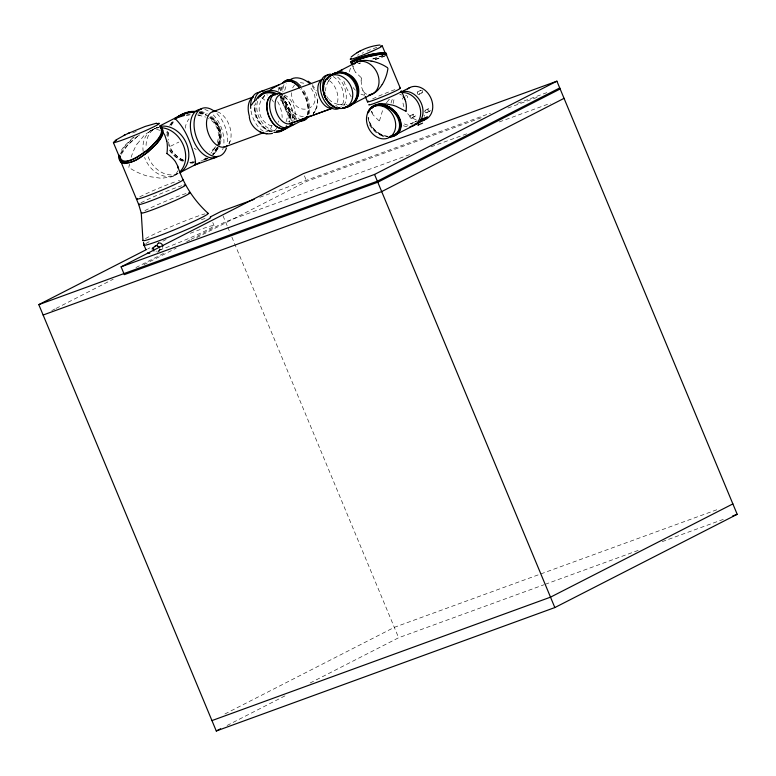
<?xml version="1.0" encoding="UTF-8"?>
<svg xmlns="http://www.w3.org/2000/svg" width="776" height="776" viewBox="0 0 776 776"><rect width="100%" height="100%" fill="white"/><g stroke="black" fill="none" stroke-linecap="round" stroke-linejoin="round"><path stroke-width="0.58" stroke-dasharray="3.88 2.91" d="M291.456 92.742C292.319 120.94 328.83 108.834 309.44 86.301M361.112 80.685L361.713 87.484L364.807 95.351M167.558 136.537L168.499 130.533M280.912 90.792L281.93 85.583M280.456 90.579L280.873 87.145M361.228 78.939L361.354 77.843M168.46 132.327L168.198 140.039M166.859 135.49L167.49 131.813M128.845 167.451L129.175 165.269M159.904 249.319L159.507 250.59M379.454 120.872L383.121 108.621M282.289 86.417L281.892 91.723M308.033 114.237L308.431 108.931L307.005 101.084A20.05 9.748 65.5 0 0 303.959 93.751L301.796 90.181M309.459 113.509L309.847 108.203L308.431 100.356A20.05 9.748 65.5 0 0 305.375 93.023L303.212 89.453M284.714 90.356L286.78 83.682M166.801 132.88L167.247 131.173M218.395 144.743L219.482 139.593L219.472 134.52A23.94 23.057 55.1 0 0 214.03 121.512L210.393 117.884M218.463 144.113C221.587 134.452 217.794 123.19 209.578 117.263M220.054 144.307C223.566 133.899 219.181 121.716 210.306 115.43M307.218 115.149C309.634 106.176 305.87 96.651 300.719 89.337M307.936 114.703L308.14 114.053A25.007 12.164 65.5 0 0 308.702 106.137L306.539 96.903L301.457 88.319M177.801 170.865L176.21 173.775L173.795 175.745A18.11 9.438 7.4 0 1 171.302 176.909L161.34 178.315L148.827 176.501A46.715 24.337 7.4 0 1 128.952 167.412M217.183 142.58C220.656 133.773 216.95 122.928 208.492 118.505M286.082 121.754C289.39 113.733 286.315 103.722 279.069 98.94M120.309 153.939L125.246 145.752L134.316 136.819M284.045 84.603L283.599 85.874A25.007 12.164 65.5 0 0 282.949 92.092M218.686 146.606L220.326 141.542L220.714 133.879A23.94 23.057 55.1 0 0 215.272 120.872L210.218 116.196M218.803 144.802C222.867 134.84 218.851 122.385 209.821 116.555M158.673 250.483L157.935 251.443L161.243 249.271A3.376 2.861 62 0 0 162.737 247.331M121.26 154.308L127.38 145.49L137.517 136.353M292.639 87.882L294.502 85.011M312.243 86.223C318.267 93.828 319.353 105.905 313.174 113.713L317.035 107.03L317.976 97.718M217.125 147.566L212.857 153.9M217.445 147.246L213.099 153.978M218.279 147.411L214.341 153.347M229.046 143.463L229.987 141.601L228.687 144.045M215.505 146.509L214.642 148.061A36.297 35.89 -89.4 0 1 210.878 153.26M219.23 126.798L218.58 127.196M171.059 125.596L174.687 120.464M264.791 95.399C254.382 105.197 258.971 124.577 273.909 126.284M328.316 81.189L326.046 86.33L325.464 91.005M218.192 148.488L213.196 154.54M137.206 143.929L145.005 134.384L155.229 128.253A25.385 20.215 62.9 0 0 146.15 148.284M170.351 124.946L173.426 120.833M169.653 125.411L172.776 121.075M170.895 124.781L174.028 120.445M217.678 147.712L212.779 154.191M214.564 148.197L210.577 153.57M262.404 98.727L265.101 95.07M313.63 113.228L315.444 110.648M386.351 102.985L388.718 99.978M330.382 78.328L328.335 81.17L331.148 77.435M388.892 99.784L389.445 99.202M157.635 252.404L158.294 251.744M212.284 155.326L214.787 152.94M133.094 137.468L124.577 145.878A29.43 10.408 -36.6 0 0 120.309 152.203M204.039 159.565L206.144 157.906M138.157 135.8L130.387 142.154L125.285 147.566A29.43 10.408 -36.6 0 0 121.007 153.891M138.564 135.596L139.622 134.849M207.473 158.42L206.377 159.08M385.051 55.736L373.275 60.101M205.824 159.39L204.68 159.972M173.029 176.171L178.606 173.291M206.144 159.119L208.337 157.994M417.711 91.859L420.747 90.297M419.108 94.303L422.144 92.751M147.789 248.902L149.943 247.796M162.892 241.171L166.132 239.522M410.397 115.692L413.443 114.14M425.296 110.279L428.333 108.727M411.794 118.146L414.83 116.594M426.819 112.646L429.865 111.094M412.046 124.034A17.77 14.152 62.9 0 1 411.096 123.888L410.62 123.791L417.149 120.784M51.759 310.613L54.999 308.964M56.076 308.411L113.267 279.166M135.926 267.575L166.142 252.122M186.647 241.637L189.887 239.988M190.964 239.435L225.496 221.771L411.813 153.842M143.773 264.703L176.142 248.155M196.648 237.669L306.714 181.38L484.011 116.739M224.894 713.978L394.315 627.338L719.236 508.872M227.067 725.482L285.335 695.684M310.157 682.987L398.641 637.746L544.063 584.726M183.359 160.031C177.355 157.421 172.379 152.629 169.789 146.596L178.897 142.066M149.981 130.921L151.824 130.116A17.994 10.883 -55 0 1 153.173 129.699L156.665 129.359L160.37 130.446M203.613 160.166L207.25 158.527M382.665 55.494L371.908 59.18M218.24 127.051L219.23 126.75M410.62 123.791L416.256 121.735M259.795 197.288L490.422 113.209M517.689 103.266L549.495 91.665M507.873 108.039L539.698 96.437M431.126 146.8L467.482 133.55M499.288 121.948L550.417 103.305M545.198 584.309L640.627 549.515M662.219 541.638L725.841 518.446M200.771 161.059L202.701 160.584M186.405 115.158L191.265 114.673L186.405 115.12M357.949 63.428L360.433 63.05A18.954 2.473 -14.3 0 1 357.61 63.545M345.931 104.808L347.056 104.692M156.16 127.351L159.031 127.264M156.51 127.332L159.274 127.361M195.901 161.893L190.004 161.728M193.564 162.698L189.693 162.553M194.262 162.514L188.907 162.097M190.343 163.076L193.02 163.154M300.331 82.644L303.843 83.207M387.903 136.314C378.329 135.266 369.812 127.177 368.474 117.593M198.161 115.032L205.611 117.079M197.502 114.945L200.111 115.382M337.996 104.333L344.796 104.876C339.17 105.138 333.05 103.742 329.024 99.551M303.435 116.827C293.396 115.255 285.238 106.196 284.598 96.059M414.888 121.599L415.373 121.706A17.77 14.152 62.9 0 0 416.314 121.842M399.718 94.556L400.629 94.817M200.654 111.191L207.26 113.538M199.461 111.695L206.358 113.936M199.102 112.53L205.931 114.945M200.247 112.404L206.174 114.431M199.151 112.588L206.416 115.246M336.658 106.467L337.473 106.729M183.388 161.078C177.054 158.789 171.651 153.939 168.896 147.77M366.679 94.274L364.332 92.664L362.537 89.9L363.333 91.384M382.549 136.091L379.192 134.568A18.973 14.385 41.5 0 1 369.454 124.538M183.66 160.603L178.868 158.11L173.096 152.911A23.94 23.057 55.1 0 1 168.625 144.627M182.418 161.243L177.617 158.75L171.845 153.551A23.94 23.057 55.1 0 1 169.158 149.516M296.568 119.446C288.041 114.838 283.143 105.352 281.31 96.137M379.978 134.161L383.334 135.693A17.877 13.551 41.5 0 0 388.349 136.76M296.752 118.65L291.078 113.781L286.373 106.904A20.05 9.748 65.5 0 1 283.318 99.571L282.357 95.642M295.336 119.378L289.652 114.499L284.947 107.631A20.05 9.748 65.5 0 1 281.901 100.298L280.941 96.369M361.121 77.571L355.553 72.255M379.095 120.881L373.101 114.867A28.208 14.695 7.4 0 1 372.393 113.568L371.345 111.075M312.195 84.584L316.317 90.579M292.193 121.104L290.02 118.059M328.403 98.853L327.831 98.106A12.707 12.561 -89.4 0 1 326.861 96.496M290.001 118.03L284.773 108.359L280.349 97.272M351.169 96.864L346.717 88.416A12.697 1.736 66.9 0 1 345.592 85.816L343.273 79.559M352.285 65.262L354.021 69.442L353.652 68.046M304.396 175.812L306.714 181.38M223.022 215.844L227.358 226.252M227.824 227.368L230.142 232.955M231.869 237.097L398.641 637.746M212.76 222.46L214.04 225.544M168.382 141.969L169.789 146.596M371.694 111.385L372.199 113.131L371.782 111.822A19.798 10.311 7.4 0 1 371.626 110.522M283.385 96.466C284.598 103.722 288.303 110.599 293.988 115.314A26.908 13.085 65.5 0 0 299.1 118.456M278.526 90.472L278.157 87.455M416.208 119.814A17.77 14.152 62.9 0 1 406.847 112.627M403.898 106.816A17.77 14.152 62.9 0 1 402.822 100.24M408.001 125.198A17.77 14.152 62.9 0 1 403.462 123.432M393.18 103.528A17.77 14.152 62.9 0 1 395.062 97.369M423.88 115.032A1.833 1.465 62.9 0 1 424.705 116.342M421.484 90.2A1.406 1.125 62.9 0 1 422.542 92.276A1.406 1.125 62.9 0 1 420.621 92.315A1.406 1.125 62.9 0 1 420.951 90.21M405.46 96.088A1.406 1.125 62.9 0 1 406.915 95.826A1.406 1.125 62.9 0 1 407.652 97.485A1.406 1.125 62.9 0 1 406.449 98.309M402.56 99.231A1.406 1.125 62.9 0 1 402.288 97.989M372.548 98.93A17.77 1.057 -22.6 0 1 394.926 89.628M379.978 134.151A18.973 14.385 41.5 0 1 368.231 117.903M384.256 136.634A17.877 13.551 41.5 0 1 382.549 136.11M368.057 117.331A18.139 13.745 41.5 0 0 383.984 135.761A17.033 12.911 41.5 0 0 387.049 136.353M407.128 126.653A17.77 14.152 62.9 0 1 402.589 125.411M391.046 103.082A17.77 14.152 62.9 0 1 392.695 98.581M400.775 94.604A22.776 13.784 -54.9 0 1 401.57 95.079M363.993 95.108A17.77 14.152 62.9 0 1 360.947 94.109M355.35 90.171A17.77 14.152 62.9 0 1 353.119 87.504M349.413 71.78A17.77 14.152 62.9 0 1 351.062 67.279M383.218 55.465A17.867 2.338 -14.3 0 1 372.364 59.18M385.352 55.727A17.867 2.338 -14.3 0 1 374.546 59.8M357.59 55.242A17.334 1.028 -22.6 0 1 358.987 54.611M362.033 53.263A17.334 1.028 -22.6 0 1 363.653 52.564M366.951 51.187A17.334 1.028 -22.6 0 1 377.796 47.026M353.681 66.688A15.879 8.274 7.3 0 1 353.74 65.921M355.583 72.246A26.53 13.822 7.3 0 1 353.478 66.668M361.16 80.665A35.26 21.253 -55.2 0 1 361.286 78.919M337.657 77.115A17.77 10.699 70 0 1 343.729 105.633M333.185 76.552A17.77 10.699 70 0 1 343.011 91.345A17.77 10.699 70 0 1 340.858 107.01M280.408 96.631A17.77 10.699 70 0 1 289.797 121.289M274.529 130.834A21.156 16.849 62.9 0 1 258.272 99.376M284.938 96.738A21.156 16.849 62.9 0 1 291.553 120.522M270.252 131.6A21.156 16.849 62.9 0 1 254.683 104.333M280.951 96.583A21.156 16.849 62.9 0 1 289.089 121.783M272.007 131.163A20.147 16.044 62.9 0 1 255.925 102.868M279.961 96.922A20.147 16.044 62.9 0 1 288.012 121.997M286.577 125.043A20.147 16.044 62.9 0 1 285.655 126.391M280.379 96.709A17.576 10.583 70 0 1 289.429 122.404M284.113 96.205A17.77 10.699 70 0 1 292.387 121.395M284.375 95.06A15.239 9.176 70 0 1 293.735 106.011A15.239 9.176 70 0 1 293.764 120.493M329.558 80.782A15.239 9.176 70 0 1 335.756 106.011M204.796 109.552A25.385 15.287 70 0 1 208.23 110.978M213.284 114.887A25.385 15.287 70 0 1 222.101 151.116M178.237 173.232A25.385 20.215 62.9 0 1 144.608 157.373M143.191 151.543A25.385 20.215 62.9 0 1 158.023 127.865M177.791 173.669A25.385 20.215 62.9 0 1 147.75 155.763M196.221 149.574A19.739 16.694 62 0 1 194.233 148.274M185.251 128.205A19.739 16.694 62 0 1 189.043 118.932M198.511 113.888A19.739 16.694 62 0 1 219.084 129.505A19.739 16.694 62 0 1 209.355 151.359M205.892 158.12A47.249 46.715 -89.5 0 1 203.496 159.963M272.463 131.648A21.146 12.736 70 0 1 254.198 105.07M277.662 101.598A21.146 12.736 70 0 1 282.163 117.535M263.258 131.163A21.146 12.736 70 0 1 250.852 109.823M266.895 94.711A21.146 12.736 70 0 1 267.507 95.157M271.813 99.522A21.146 12.736 70 0 1 273.53 102.015M278.506 120.978A21.146 12.736 70 0 1 278.38 122.278M276.702 127.924A21.146 12.736 70 0 1 274.238 131.076M272.095 125.217A18.614 11.213 70 0 1 265.605 131.92M261.657 97.776A18.614 11.213 70 0 1 265.644 101.113M217.328 111.793A18.614 11.213 70 0 1 229.308 125.421A18.614 11.213 70 0 1 228.988 143.589M216.95 113.558A25.385 15.287 70 0 1 227.387 143.812M132.696 132.929A24.958 1.484 -22.6 0 1 137.43 130.94M129.291 165.22A45.309 27.402 -55 0 1 129.514 163.93M131.144 157.295A45.309 27.402 -55 0 1 137.061 143.87M139.709 196.91A25.385 1.504 -22.6 0 1 175.24 181.778M178.296 180.73A25.385 1.504 -22.6 0 1 179.634 180.313M159.817 250.667A2.687 1.921 -56 0 1 159.352 251.443M161.243 249.271A3.356 2.667 71.7 0 1 160.971 249.377A3.376 2.677 71.7 0 1 159.487 249.406M145.801 243.596A36.113 2.144 -22.6 0 1 151.756 240.395M201.391 219.695A36.113 2.144 -22.6 0 1 205.844 218.25M190.285 233.314A36.113 2.144 -22.6 0 1 208.957 229.036A36.113 2.144 -22.6 0 1 156.005 251.308M145.5 238.61A35.337 2.095 -22.6 0 1 174.765 225.098A35.337 2.095 -22.6 0 1 204.99 213.856M144.86 210.665A26.316 1.562 -22.6 0 1 186.657 193.379M140.931 202.846A25.385 1.504 -22.6 0 1 160.477 193.816A25.385 1.504 -22.6 0 1 181.72 185.736M216.281 151.271L214.06 153.706L216.281 151.271M412.948 115.12A1.406 1.125 62.9 0 0 414.733 116.642A1.406 1.125 62.9 0 0 414.724 114.334A1.406 1.125 62.9 0 0 412.948 115.12M409.912 116.672A1.406 1.125 62.9 0 0 411.697 118.194A1.406 1.125 62.9 0 0 411.687 115.886A1.406 1.125 62.9 0 0 409.912 116.672M427.915 109.649A1.406 1.125 62.9 0 0 429.681 111.191A1.406 1.125 62.9 0 0 429.7 108.892A1.406 1.125 62.9 0 0 427.915 109.649M424.87 111.201A1.406 1.125 62.9 0 0 426.645 112.743A1.406 1.125 62.9 0 0 426.664 110.444A1.406 1.125 62.9 0 0 424.87 111.201M417.216 92.839A1.406 1.125 62.9 0 0 419.001 94.362A1.406 1.125 62.9 0 0 419.001 92.043A1.406 1.125 62.9 0 0 417.216 92.839"/><path stroke-width="1.16" d="M119.552 158.052C118.456 162.136 123.083 164.289 126.469 163.29A24.492 8.662 -36.6 0 0 137.197 159.381L148.129 152.077L157.344 143.075A29.43 10.408 -36.6 0 0 162.776 133.909L163.028 130.261L161.262 127.914M351.596 62.255C359.307 56.929 375.419 51.546 385.332 53.748M352.673 63.739L351.48 62.924L353.769 61.343L366.941 56.89L381.326 54.058L385.459 54L386.128 54.902M195.416 163.028L195.329 163.746M166.995 153.056L167.063 152.494A48.597 29.43 -54.9 0 0 166.801 141.028M406.12 111.046L406.362 107.136A33.601 20.322 -55 0 0 406.226 104.547L405.664 101.365M323.767 86.388C322.525 93.178 325.619 100.424 331.226 104.401M400.309 126.789L399.698 129.776M387.961 68.54L387.272 72.09A30.662 18.546 -55 0 1 382.248 84.526M119.882 155.578C121.57 170.769 147.421 150.534 151.98 145.83C156.151 140.98 165.075 133.259 160.069 126.604M120.309 157.024L120.319 160.312L138.691 204.476L141.261 213.051L142.959 240.492M152.212 249.077L152.503 247.748M119.155 155.045C117.098 159.381 121.667 162.979 125.77 161.602A24.492 8.662 -36.6 0 0 136.498 157.693L147.43 150.389L156.645 141.387A29.43 10.408 -36.6 0 0 162.068 132.23L161.971 127.623L159.536 125.809M367.572 113.558L367.97 112.113A17.877 13.551 41.5 0 1 385.109 105.778M153.638 248.058L153.415 249.193A3.22 3.201 72.5 0 0 153.9 251.007M372.073 108.262L372.17 108.068A15.646 8.158 7.5 0 1 372.693 107.204L372.858 107.03M369.512 110.541L369.812 109.949M307.053 117.06L305.608 119.145A25.977 12.629 65.5 0 1 300.661 121.104M251.511 105.051L253.694 101.792M306.413 116.982L304.299 119.358L301.495 120.406M382.17 84.497C379.338 89.046 375.157 93.906 369.745 94.672M306.84 116.953L306.113 117.816M326.667 79.579L327.695 78.318M327.472 78.977L327.976 78.328M350.975 61.576L350.655 62.167A18.954 2.473 -14.3 0 0 352.217 62.749M385.924 53.874L386.235 53.282A18.954 2.473 -14.3 0 0 371.801 54.456L368.144 55.309A17.867 2.338 -14.3 0 0 350.956 61.576M282.522 83.187L283.308 82.237A25.977 12.629 65.5 0 1 289.477 80.403L295.016 82.954L299.255 86.883M283.948 82.46L284.724 81.509A25.977 12.629 65.5 0 1 290.893 79.676L296.432 82.227L300.671 86.155M307.8 117.477L307.024 118.418A25.977 12.629 65.5 0 1 302.077 120.387M370.957 108.3C386.797 92.228 416.227 129.175 390.939 136.275M351.101 57.094C359.094 50.314 369.541 46.017 379.959 45.008M154.511 246.652L155.433 246.06M283.754 82.741C288.915 78.095 296.151 83.507 299.517 87.814M328.849 77.163L329.46 76.64M329.684 76.533L330.304 76.009M174.629 119.194L176.618 117.525A29.653 28.557 55.1 0 1 190.246 112.084L194.64 111.957M175.871 118.553L177.859 116.895A29.653 28.557 55.1 0 1 191.488 111.443L196.774 111.346M176.22 118.194L184.572 113.538L194.01 112.016M329.781 76.388C350.597 61.488 370.462 99.813 345.116 107.243M330.625 75.747C350.791 60.741 371.704 97.96 347.328 106.632M286.034 81.761L287.945 80.869L290.787 80.908M289.681 80.044C295.84 75.398 304.415 78.871 309.575 83.439M115.168 140.417L125.353 134.714M286.325 81.199L278.875 84.943M199.519 162.543L198.336 163.212M179.052 116.565L188.093 112.481L193.098 111.734M305.278 118.476L303.804 119.067M357.096 52.671L357.901 52.244M359.288 51.497L360.103 51.061M198.035 163.367L194.31 165.172M160.486 125.566L180.469 115.343M341.954 69.753L354.933 63.108M285.471 128.961L304.522 119.194M394.994 135.063L413.686 125.508M348.104 106.351L373.188 93.547M401.046 92.043L409.806 87.572M560.156 88.978L377.786 182.234L124.344 274.636L121.104 266.837L303.464 173.581L556.906 81.179L737.2 514.304L554.84 607.559L216.281 730.992L38.8 304.629L146.703 249.455M210.374 216.892L221.16 211.373L254.111 199.364M414.762 124.053A17.77 14.152 62.9 0 0 423.017 119.271L427.295 117.079L422.784 118.728M121.104 266.837L374.546 174.435L556.906 81.179M559.719 87.94L377.359 181.196L38.8 304.629M564.055 98.339L381.685 191.594L43.126 315.027M216.281 730.992L220.597 728.79M732.874 503.905L550.504 597.161L211.945 720.594M418.623 124.664L417.857 125.14L422.551 123.161M127.749 133.588L145.228 126.42L156.539 123.18M123.859 135.422L129.553 132.735M278.419 85.166L274.074 87.475A39.595 39.101 -86.5 0 0 269.825 90.307M355.534 102.471L353.429 103.257M194.272 165.181L215.146 157.625M344.709 107.835A17.567 13.987 62.9 0 0 346.009 79.394A17.567 13.987 62.9 0 0 323.185 87.717A17.567 13.987 62.9 0 0 344.709 107.835L345.863 107.34M174.697 118.427L184.465 115.449M294.463 124.218L293.823 124.47M224.846 146.906L263.423 132.744M293.58 124.558L292.775 124.839M261.279 91.316L278.894 84.885M280.708 94.721L322.797 79.307A15.239 9.176 70 0 0 318.955 95.923A15.239 9.176 70 0 0 332.138 108.242M332.603 108.126L289.739 123.753L331.827 108.446M420.767 120.096L423.017 119.271M732.66 515.962L737.2 514.304M212.74 111.705L253.354 96.942A18.614 11.213 70 0 0 249.329 116.022M308.13 116.691L309.556 116.254M331.226 75.456L332.438 75.097M346.94 106.748L345.747 107.059M272.522 133.365C261.871 135.965 250.347 127.768 249.3 116.837M361.393 60.654L360.384 60.829A12.649 6.596 7.4 0 0 356.853 62.051M343.923 107.486L342.711 107.641M266.973 133.744L263.045 133.036M338.996 107.544L339.82 107.641M371.074 61.032L372.529 61.333M174.988 118.544C185.842 128.7 191.119 143.948 194.941 158.139A36.792 5.054 66.9 0 1 195.387 162.97M291.398 81.053L292.019 81.247M346.067 73.031L349.413 74.583A17.867 16.354 60.2 0 1 358.173 95.7L356.844 99.037A18.925 17.324 60.2 0 1 343.7 107.689M385.109 105.798L388.466 107.321A18.973 14.385 41.5 0 1 400.29 126.789M157.761 246.167L158.934 246.865M214.38 110.531L216.543 111.434M259.368 131.522L261.173 132.376M334.262 106.506L332.623 105.643A17.867 16.354 60.2 0 1 323.864 84.526L325.192 81.189A18.925 17.324 60.2 0 1 345.272 73.458L348.618 74.991A17.867 16.354 60.2 0 1 357.387 96.108L356.048 99.444A18.925 17.324 60.2 0 1 342.905 108.097M160.845 127.856C166.122 133.016 159.012 140.417 155.588 144.743C147.615 152.028 131.736 168.149 120.493 160.748M406.013 111.346L396.284 106.37A27.218 14.201 7.4 0 0 392.375 105.109L385.924 103.936A17.363 9.002 7.4 0 0 384.207 103.838L382.801 103.78A14.86 7.721 7.3 0 0 381.074 103.858M387.631 67.754L384.731 65.97A30.662 15.966 7.4 0 0 372.567 61.275M166.685 153.444L166.791 153.464M167.141 153.716L168.557 154.754A48.083 25.055 7.4 0 1 175.366 161.563L177.481 165.579C183.388 184.106 193.719 200.286 208.172 213.4M308.043 81.131L310.924 83.284M163.232 132.861L164.143 134.102A34.173 20.671 -55 0 1 164.861 135.354L166.753 141.057M144.016 245.167L145.781 249.319M113.374 142.522L120.231 158.954M386.283 54.504L400.3 88.183M401.561 91.199L404.868 99.144M365.263 96.447L367.533 101.898M374.546 174.435L554.84 607.559M382.258 45.939L385.391 53.495M325.367 95.176L325.678 96.001M177.481 165.579L177.917 167.199A31.816 16.577 7.4 0 1 178.034 168.072M143.492 242.743L144.026 244.993L143.541 242.946M324.649 92.664L324.853 93.508M427.295 117.079A17.77 14.152 62.9 0 1 420.311 121.667M407.565 89.036A17.77 14.152 62.9 0 1 430.418 97.058A17.77 14.152 62.9 0 1 423.386 120.193M401.25 92.043A17.77 14.152 62.9 0 1 421.96 105.08A17.77 14.152 62.9 0 1 412.347 125.411M399.446 88.231A17.77 1.057 -22.6 0 1 383.936 96.175A17.77 1.057 -22.6 0 1 368.367 101.113M400.785 91.228A17.77 1.057 -22.6 0 1 385.866 98.901A17.77 1.057 -22.6 0 1 369.182 104.421M391.376 136.654A17.877 13.551 41.5 0 0 400.494 129.388L401.085 126.391A18.973 14.385 41.5 0 0 389.242 106.933L385.885 105.4A17.877 13.551 41.5 0 0 370.86 108.009M399.708 129.786A17.877 13.551 41.5 0 1 389.125 137.187M389.988 136.304A17.033 12.911 41.5 0 0 398.951 129.291A18.139 13.745 41.5 0 0 383.548 105.924M368.581 112.394A17.033 12.911 41.5 0 1 383.548 105.885M401.415 92.645A17.77 14.152 62.9 0 1 420.049 107.835A17.77 14.152 62.9 0 1 409.97 126.624M373.14 106.671A13.173 6.877 7.5 0 1 380.764 103.829M403.18 96.505A22.776 13.784 -54.9 0 1 405.538 101.462M353.837 63.923A17.77 14.152 62.9 0 1 377.049 72.692A17.77 14.152 62.9 0 1 368.338 95.322M385.973 55.338A17.867 2.338 -14.3 0 0 386.409 54.98L386.7 54.398A18.954 2.473 -14.3 0 0 372.267 55.571L368.61 56.425A17.867 2.338 -14.3 0 0 351.421 62.691L351.121 63.273A18.954 2.473 -14.3 0 0 352.682 63.865M380.521 46.172A17.334 1.028 -22.6 0 1 367.261 53.282A17.334 1.028 -22.6 0 1 351.169 58.462M361.344 60.586A16.529 8.614 7.4 0 1 371.054 61.091M354.584 63.942A15.879 8.274 7.3 0 1 356.737 62.002M327.947 77.872A18.925 17.324 60.2 0 1 346.067 73.051M339.51 108.233A17.77 10.699 70 0 1 326.376 99.066M323.893 93.11A17.77 10.699 70 0 1 330.595 74.156M339.597 108.106A17.77 10.699 70 0 1 321.846 95.293A17.77 10.699 70 0 1 328.229 75.049M341.721 70.228A32.214 4.423 66.9 0 1 342.585 69.607M334.534 74.234A34.193 33.804 -89.4 0 1 342.497 69.501M286.926 126.886A17.77 10.699 70 0 1 268.292 115.003A17.77 10.699 70 0 1 275.645 94.662M287.993 126.837A21.156 16.849 62.9 0 1 276.314 131.115M260.076 96.205A21.156 16.849 62.9 0 1 281.775 94.051M286.635 126.76A21.156 16.849 62.9 0 1 273.85 132.376M255.808 100.638A21.156 16.849 62.9 0 1 277.585 94.216M284.598 127.604A20.147 16.044 62.9 0 1 276.935 131.396M258.165 98.29A20.147 16.044 62.9 0 1 275.703 94.294M286.625 126.954A17.576 10.583 70 0 1 268.506 114.974A17.576 10.583 70 0 1 275.296 94.769M292.048 122.365A17.77 10.699 70 0 1 277.701 124.296A17.77 10.699 70 0 1 269.854 101.937A17.77 10.699 70 0 1 282.464 95.05M292.203 122.462A15.239 9.176 70 0 1 276.489 112.268A15.239 9.176 70 0 1 282.221 94.604M218.095 156.219A25.385 15.287 70 0 1 192.632 138.303A25.385 15.287 70 0 1 201.566 109.125M162.31 127.807A25.385 20.215 62.9 0 1 183.543 145.675A25.385 20.215 62.9 0 1 179.789 171.903M161.166 126.255A25.385 20.215 62.9 0 1 186.676 144.035A25.385 20.215 62.9 0 1 179.654 172.757L194.349 165.239A49.266 6.761 66.9 0 0 195.339 163.765M254.382 101.656A21.146 12.736 70 0 1 263.898 90.967M250.696 108.397A21.146 12.736 70 0 1 259.999 92.276M227.29 145.568A18.614 11.213 70 0 1 208.278 133.2A18.614 11.213 70 0 1 214.768 111.404M293.289 81.752A26.908 13.085 65.5 0 1 293.929 82.062M292.736 124.723A40.236 39.644 40.6 0 1 290.447 125.411M279.612 88.901A39.615 4.937 71.1 0 1 279.544 87.63M226.466 147.974A25.385 15.287 70 0 1 205.805 151.912A25.385 15.287 70 0 1 194.504 119.164A25.385 15.287 70 0 1 213.613 110.725M156.965 123.723A24.958 1.484 -22.6 0 1 135.703 134.859A24.958 1.484 -22.6 0 1 116.575 140.378M182.525 179.566A25.385 1.504 -22.6 0 1 160.137 190.906A25.385 1.504 -22.6 0 1 137.158 198.404M153.473 247.971A2.988 2.192 -76.7 0 1 154.463 246.525M155.278 245.885A2.6 2.008 29 0 1 157.363 245.769M157.334 246.157A3.288 2.483 16.3 0 1 157.703 246.273M158.896 246.913A2.726 2.435 60.6 0 1 159.623 247.932M158.653 243.053A3.376 2.861 62 0 1 162.795 246.361M157.169 244.847A3.376 2.677 71.7 0 1 158.595 243.063M210.15 217.261A36.113 2.144 -22.6 0 1 177.287 233.615A36.113 2.144 -22.6 0 1 144.569 244.43M149.758 253.199A36.113 2.144 -22.6 0 1 148.963 253.374M147.857 253.51A36.113 2.144 -22.6 0 1 147.673 252.927M207.318 213.342A35.337 2.095 -22.6 0 1 177.772 228.377A35.337 2.095 -22.6 0 1 143.104 240.259M188.743 192.846A26.316 1.562 -22.6 0 1 166.908 204.098A26.316 1.562 -22.6 0 1 141.717 212.527M184.058 185.086A25.385 1.504 -22.6 0 1 163.814 195.678A25.385 1.504 -22.6 0 1 139.263 203.875M366.485 119.805A17.334 13.803 62.9 0 0 388.873 137.711A17.334 13.803 62.9 0 0 387.884 109.144A17.334 13.803 62.9 0 0 366.485 119.805"/></g></svg>
